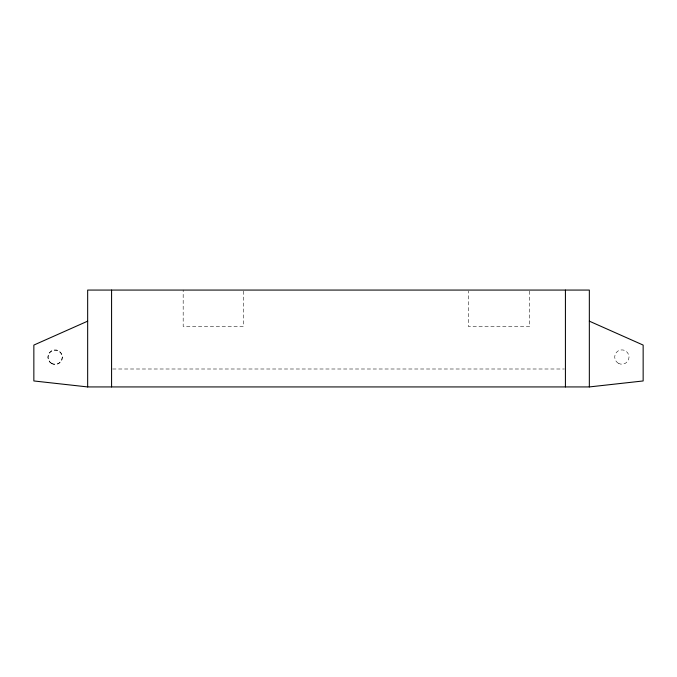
<?xml version="1.0" encoding="UTF-8"?>
<svg xmlns="http://www.w3.org/2000/svg" width="677" height="677" viewBox="0 0 677 677"><rect width="100%" height="100%" fill="white"/><g stroke="black" fill="none" stroke-linecap="round" stroke-linejoin="round"><path stroke-width="0.51" stroke-dasharray="3.38 2.54" d="M112.636 368.999L564.364 368.999M529.659 291.11L529.659 326.661L468.518 326.661L468.518 291.11M243.432 291.102L243.432 326.424L183.179 326.424L183.179 290.069M618.279 363.253A7.176 7.176 0 0 0 629.035 357.033A7.176 7.176 0 0 0 618.279 350.821A7.176 7.176 0 0 0 618.279 363.253M51.545 363.253A7.176 7.176 0 0 0 62.309 357.033A7.176 7.176 0 0 0 51.545 350.821A7.176 7.176 0 0 0 51.545 363.253M51.545 363.6A7.176 7.176 0 0 0 62.309 357.388A7.176 7.176 0 0 0 51.545 351.168A7.176 7.176 0 0 0 51.545 363.6"/><path stroke-width="1.02" d="M87.663 321.16L33.85 345.075L33.85 380.956L87.663 386.931L589.337 386.931L643.15 380.956L643.15 345.075L589.337 321.16M589.337 386.931L589.337 290.069L87.663 290.069L87.663 386.931M565.422 290.069L565.422 386.931M111.578 290.069L111.578 386.931"/></g></svg>
